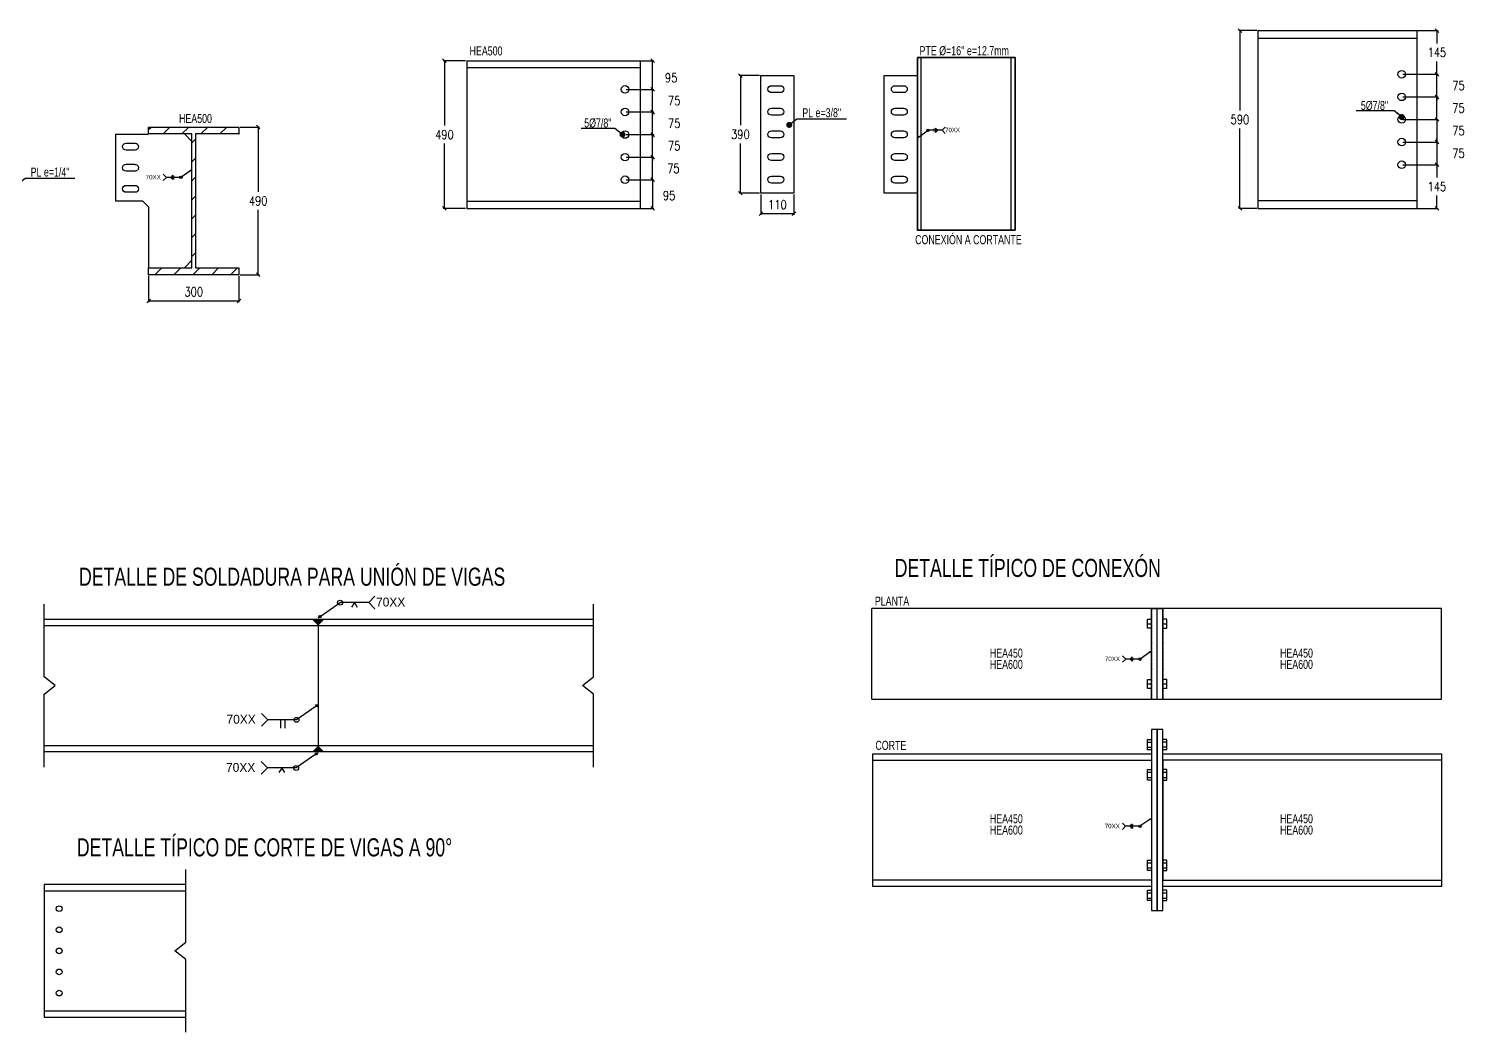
# Model space of a CAD drawing. Header units: millimetres. Extents: x -1715 to 93033, y -21962 to 25119.
# Drawn here: x 4237 to 9006, y -20554 to -17224 of the extents above; entities that cross this region are included whole.
import ezdxf
from ezdxf.enums import TextEntityAlignment as Align

# ---------------------------------------------------------------- set-up
doc = ezdxf.new("R2010")
doc.units = ezdxf.units.MM
doc.header["$LTSCALE"] = 0.4
doc.linetypes.add('DXK_LINE_DOT1', pattern=[1.8814, 0.9407, -0.9407])
doc.linetypes.add('DXK_LINE_DOT2', pattern=[3.9198, 1.9599, -1.9599])
for name, color, linetype in [('COTAS', 8, 'Continuous'), ('P-PLATINA', 6, 'Continuous'), ('PERFORACIONES', 1, 'Continuous'), ('TITULO', 3, 'Continuous')]:
    doc.layers.add(name, color=color, linetype=linetype)
doc.layers.add('E_COLUMNAS-3', color=1, linetype='Continuous', lineweight=35)
doc.styles.add('CNI_COTAS', font='romans.shx', dxfattribs={"width": 0.8})
doc.styles.add('ROMANS', font='DINGRAFO.SHX')
doc.styles.add('VERDANA', font='arial.ttf')
doc.dimstyles.new('1.1', dxfattribs={"dimscale": 0, "dimtxt": 15, "dimasz": 20, "dimexe": 2, "dimexo": 2, "dimgap": 7, "dimtad": 1, "dimdec": 0, "dimzin": 4, "dimdsep": 46, "dimtxsty": 'CNI_COTAS', "dimblk": 'DOTSMALL', "dimcen": 0, "dimclrd": 256, "dimclrt": 3, "dimadec": 0, "dimazin": 0, "dimtfac": 1, "dimtdec": 0, "dimtmove": 2, "dimatfit": 0, "dimldrblk": 'DOT', "dimfxl": 0.05, "dimtolj": 1, "dimtzin": 0, "dimarcsym": 1})
doc.dimstyles.new('1.4', dxfattribs={"dimscale": 0, "dimtxt": 30, "dimasz": 12, "dimexe": 4, "dimexo": 4, "dimgap": 15, "dimtad": 1, "dimdec": 0, "dimzin": 4, "dimdsep": 46, "dimtxsty": 'CNI_COTAS', "dimblk": 'OBLIQUE', "dimcen": -0.09, "dimclrd": 256, "dimclrt": 3, "dimadec": 0, "dimazin": 0, "dimtfac": 1, "dimtdec": 0, "dimtmove": 2, "dimatfit": 0, "dimldrblk": 'DOT', "dimfxl": 0.05, "dimtolj": 1, "dimtzin": 0, "dimarcsym": 0})

# ---------------------------------------------------------------- blocks, each defined once
blk = doc.blocks.new('_Oblique')
at = {"color": 0, "linetype": 'ByBlock', "lineweight": -2}
blk.add_line((-0.5, -0.5), (0.5, 0.5), dxfattribs=at)
blk = doc.blocks.new('*D114')
at = {"layer": 'COTAS', "color": 0, "lineweight": -2, "transparency": 16777216}
for p, q in [((4635, -18044.3), (4635, -18131.2)), ((4935, -18044.3), (4935, -18131.2))]:
    blk.add_line(p, q, dxfattribs=at)
at = {"layer": 'COTAS', "lineweight": -2, "transparency": 16777216}
blk.add_line((4635, -18127.2), (4935, -18127.2), dxfattribs=at)
at = {"layer": 'Defpoints', "color": 0, "transparency": 16777216}
for p in [(4635, -18040.3), (4935, -18040.3), (4935, -18127.2)]:
    blk.add_point(p, dxfattribs=at)
at = {"layer": 'COTAS', "lineweight": -2, "transparency": 16777216, "xscale": 12, "yscale": 12, "zscale": 12, "rotation": 180}
blk.add_blockref('_Oblique', (4635, -18127.2), dxfattribs=at)
at = {"layer": 'COTAS', "lineweight": -2, "transparency": 16777216, "xscale": 12, "yscale": 12, "zscale": 12}
blk.add_blockref('_Oblique', (4935, -18127.2), dxfattribs=at)
at = {"layer": 'COTAS', "color": 3, "transparency": 16777216, "insert": (4785, -18097.2), "char_height": 30, "attachment_point": 5, "style": 'CNI_COTAS'}
blk.add_mtext('\\A1;300', dxfattribs=at)
blk = doc.blocks.new('_Dot')
at = {"color": 0, "linetype": 'ByBlock', "lineweight": -2}
blk.add_line((-0.5, 0), (-1, 0), dxfattribs=at)
at = {"color": 0, "linetype": 'ByBlock', "const_width": 0.5}
blk.add_lwpolyline([(-0.25, 0, 1), (0.25, 0, 1)], format="xyb", close=True, dxfattribs=at)
blk = doc.blocks.new('_DotSmall')
at = {"color": 0, "linetype": 'ByBlock', "const_width": 0.5}
blk.add_lwpolyline([(-0.0625, 0, 1), (0.0625, 0, 1)], format="xyb", close=True, dxfattribs=at)
blk = doc.blocks.new('*D136')
at = {"layer": 'COTAS', "color": 0, "lineweight": -2, "transparency": 16777216}
for p, q in [((5687.1, -17330.3), (5613, -17330.3)), ((5687.1, -17820.3), (5613, -17820.3))]:
    blk.add_line(p, q, dxfattribs=at)
at = {"layer": 'COTAS', "lineweight": -2, "transparency": 16777216}
for p, q in [((5617, -17330.3), (5617, -17545.3)), ((5617, -17820.3), (5617, -17605.3))]:
    blk.add_line(p, q, dxfattribs=at)
at = {"layer": 'Defpoints', "color": 0, "transparency": 16777216}
for p in [(5617, -17330.3), (5691.1, -17330.3), (5691.1, -17820.3)]:
    blk.add_point(p, dxfattribs=at)
at = {"layer": 'COTAS', "lineweight": -2, "transparency": 16777216, "xscale": 12, "yscale": 12, "zscale": 12}
for p, rotation in [((5617, -17330.3), 90), ((5617, -17820.3), 270)]:
    blk.add_blockref('_Oblique', p, dxfattribs=dict(at, rotation=rotation))
at = {"layer": 'COTAS', "color": 3, "transparency": 16777216, "insert": (5617, -17575.3), "char_height": 30, "attachment_point": 5, "rotation": 0.01, "style": 'CNI_COTAS'}
blk.add_mtext('\\A1;490', dxfattribs=at)
blk = doc.blocks.new('*D137')
at = {"layer": 'COTAS', "color": 0, "lineweight": -2, "transparency": 16777216}
for p, q in [((8313.3, -17230.3), (8253.7, -17230.3)), ((8313.3, -17820.3), (8253.7, -17820.3))]:
    blk.add_line(p, q, dxfattribs=at)
at = {"layer": 'COTAS', "lineweight": -2, "transparency": 16777216}
for p, q in [((8257.7, -17230.3), (8257.7, -17495.3)), ((8257.7, -17820.3), (8257.7, -17555.3))]:
    blk.add_line(p, q, dxfattribs=at)
at = {"layer": 'Defpoints', "color": 0, "transparency": 16777216}
for p in [(8257.7, -17230.3), (8317.3, -17230.3), (8317.3, -17820.3)]:
    blk.add_point(p, dxfattribs=at)
at = {"layer": 'COTAS', "lineweight": -2, "transparency": 16777216, "xscale": 12, "yscale": 12, "zscale": 12}
for p, rotation in [((8257.7, -17230.3), 90), ((8257.7, -17820.3), 270)]:
    blk.add_blockref('_Oblique', p, dxfattribs=dict(at, rotation=rotation))
at = {"layer": 'COTAS', "color": 3, "transparency": 16777216, "insert": (8257.7, -17525.3), "char_height": 30, "attachment_point": 5, "rotation": 0.01, "style": 'CNI_COTAS'}
blk.add_mtext('\\A1;590', dxfattribs=at)
blk = doc.blocks.new('SOLDADURA A TOPE EN V Y ALREDEDOR 1')
h = blk.add_hatch(color=256)
h.dxf.hatch_style = 1
h.paths.add_polyline_path([(4109.4, 3619.4), (4113.1, 3614.2), (4106.7, 3613.6)])
for p, q in [((4111.2, 3616.8), (4157.6, 3649.2)), ((4224.9, 3649.2), (4157.6, 3649.2)), ((4191.2, 3649.1), (4184.7, 3638.7)), ((4191.2, 3649.1), (4197.6, 3638.7))]:
    blk.add_line(p, q)
blk.add_lwpolyline([(4239.6, 3634.4), (4224.9, 3649.2), (4239.6, 3664)])
blk.add_lwpolyline([(4106.7, 3613.6), (4109.4, 3619.4), (4113.1, 3614.2)], close=True)
blk.add_circle((4157.6, 3649.2), 5.81)
at = {"layer": 'TITULO', "style": 'ROMANS'}
blk.add_text('70XX', height=21, dxfattribs=at).set_placement((4242.2, 3640))
blk = doc.blocks.new('SOLDADURA A TOPE EN V Y ALREDEDOR')
h = blk.add_hatch(color=256)
h.dxf.hatch_style = 1
h.paths.add_polyline_path([(4477.4, 3679), (4473.7, 3684.2), (4480.1, 3684.8)])
for p, q in [((4475.5, 3681.6), (4429.2, 3649.2)), ((4429.2, 3649.2), (4361.9, 3649.2)), ((4395.5, 3649.1), (4389, 3638.7)), ((4395.5, 3649.1), (4401.9, 3638.7))]:
    blk.add_line(p, q)
blk.add_lwpolyline([(4480.1, 3684.8), (4477.4, 3679), (4473.7, 3684.2)], close=True)
blk.add_lwpolyline([(4347.1, 3634.4), (4361.9, 3649.2), (4347.1, 3664)])
blk.add_circle((4429.2, 3649.2), 5.81)
at = {"layer": 'TITULO', "style": 'ROMANS'}
blk.add_text('70XX', height=21, dxfattribs=at).set_placement((4264.7, 3640))
blk = doc.blocks.new('SOLDADURA A TOPE CON BORDES RECTOS')
h = blk.add_hatch(color=256)
h.dxf.hatch_style = 1
h.paths.add_polyline_path([(5573.3, 3679), (5569.6, 3684.2), (5576, 3684.8)])
for p, q in [((5571.4, 3681.6), (5525.1, 3649.2)), ((5525.1, 3649.2), (5457.8, 3649.2)), ((5488.2, 3629.2), (5488.2, 3649.2)), ((5498.2, 3629.2), (5498.2, 3649.2))]:
    blk.add_line(p, q)
blk.add_lwpolyline([(5576, 3684.8), (5573.3, 3679), (5569.6, 3684.2)], close=True)
blk.add_lwpolyline([(5443, 3634.4), (5457.8, 3649.2), (5443, 3664)])
blk.add_circle((5525.1, 3649.2), 5.81)
at = {"layer": 'TITULO', "style": 'ROMANS'}
blk.add_text('70XX', height=21, dxfattribs=at).set_placement((5360.6, 3640))
blk = doc.blocks.new('*D170')
at = {"layer": 'COTAS', "color": 0, "lineweight": -2, "transparency": 16777216}
for p, q in [((4939, -17550.3), (5002.7, -17550.3)), ((4939, -18040.3), (5002.7, -18040.3))]:
    blk.add_line(p, q, dxfattribs=at)
at = {"layer": 'COTAS', "lineweight": -2, "transparency": 16777216}
for p, q in [((4998.7, -17550.3), (4998.7, -17765.3)), ((4998.7, -18040.3), (4998.7, -17825.3))]:
    blk.add_line(p, q, dxfattribs=at)
at = {"layer": 'Defpoints', "color": 0, "transparency": 16777216}
for p in [(4935, -17550.3), (4998.7, -17550.3), (4935, -18040.3)]:
    blk.add_point(p, dxfattribs=at)
at = {"layer": 'COTAS', "lineweight": -2, "transparency": 16777216, "xscale": 12, "yscale": 12, "zscale": 12}
for p, rotation in [((4998.7, -17550.3), 90), ((4998.7, -18040.3), 270)]:
    blk.add_blockref('_Oblique', p, dxfattribs=dict(at, rotation=rotation))
at = {"layer": 'COTAS', "color": 3, "transparency": 16777216, "insert": (4998.7, -17795.3), "char_height": 30, "attachment_point": 5, "rotation": 0.01, "style": 'CNI_COTAS'}
blk.add_mtext('\\A1;490', dxfattribs=at)
blk = doc.blocks.new('SOLDADURA FILETE ALREDEDOR')
h = blk.add_hatch(color=256)
h.dxf.hatch_style = 1
h.paths.add_polyline_path([(5063.7, 3679), (5060.1, 3684.2), (5066.4, 3684.8)])
for p, q in [((5015.5, 3649.2), (4948.3, 3649.2)), ((4978.7, 3659.2), (4968.7, 3649.2)), ((4978.7, 3639.2), (4968.7, 3649.2)), ((4978.7, 3649.2), (4978.7, 3659.2)), ((4978.7, 3649.2), (4978.7, 3639.2)), ((5061.9, 3681.6), (5015.5, 3649.2))]:
    blk.add_line(p, q)
blk.add_lwpolyline([(4933.5, 3634.4), (4948.3, 3649.2), (4933.5, 3664)])
blk.add_lwpolyline([(5066.4, 3684.8), (5063.7, 3679), (5060.1, 3684.2)], close=True)
blk.add_circle((5015.5, 3649.2), 5.81)
at = {"layer": 'TITULO', "style": 'ROMANS'}
for s, height, p in [('70XX', 21, (4851, 3640)), ('6', 7.5, (4981.3, 3650.6)), ('6', 7.5, (4981.3, 3639))]:
    blk.add_text(s, height=height, dxfattribs=at).set_placement(p)
blk = doc.blocks.new('TUBO OP2')
at = {"layer": 'COTAS', "ltscale": 0.0004}
for p, q in [((11933.5, -5821.9), (11933.5, -5249.1)), ((12231.5, -5821.9), (12231.5, -5249.1))]:
    blk.add_line(p, q, dxfattribs=at)
at = {"layer": 'E_COLUMNAS-3'}
blk.add_polyline3d([(11920.5, -5249.1, 0), (12244.5, -5249.1, 0), (12244.5, -5821.9, 0), (11920.5, -5821.9, 0)], close=True, dxfattribs=at)
blk = doc.blocks.new('*D237')
at = {"layer": 'COTAS', "color": 0, "lineweight": -2, "transparency": 16777216}
for p, q in [((6663.3, -17379.7), (6595.4, -17379.7)), ((6663.3, -17769.7), (6595.4, -17769.7))]:
    blk.add_line(p, q, dxfattribs=at)
at = {"layer": 'COTAS', "lineweight": -2, "transparency": 16777216}
for p, q in [((6599.4, -17379.7), (6599.4, -17544.7)), ((6599.4, -17769.7), (6599.4, -17604.7))]:
    blk.add_line(p, q, dxfattribs=at)
at = {"layer": 'Defpoints', "color": 0, "transparency": 16777216}
for p in [(6599.4, -17379.7), (6667.3, -17379.7), (6667.3, -17769.7)]:
    blk.add_point(p, dxfattribs=at)
at = {"layer": 'COTAS', "lineweight": -2, "transparency": 16777216, "xscale": 12, "yscale": 12, "zscale": 12}
for p, rotation in [((6599.4, -17379.7), 90), ((6599.4, -17769.7), 270)]:
    blk.add_blockref('_Oblique', p, dxfattribs=dict(at, rotation=rotation))
at = {"layer": 'COTAS', "color": 3, "transparency": 16777216, "insert": (6599.4, -17574.7), "char_height": 30, "attachment_point": 5, "rotation": 0.01, "style": 'CNI_COTAS'}
blk.add_mtext('\\A1;390', dxfattribs=at)
blk = doc.blocks.new('*D238')
at = {"layer": 'COTAS', "color": 0, "lineweight": -2, "transparency": 16777216}
for p, q in [((6667.3, -17773.7), (6667.3, -17841.6)), ((6777.3, -17773.7), (6777.3, -17841.6))]:
    blk.add_line(p, q, dxfattribs=at)
at = {"layer": 'COTAS', "lineweight": -2, "transparency": 16777216}
blk.add_line((6667.3, -17837.6), (6777.3, -17837.6), dxfattribs=at)
at = {"layer": 'Defpoints', "color": 0, "transparency": 16777216}
for p in [(6667.3, -17769.7), (6777.3, -17769.7), (6777.3, -17837.6)]:
    blk.add_point(p, dxfattribs=at)
at = {"layer": 'COTAS', "lineweight": -2, "transparency": 16777216, "xscale": 12, "yscale": 12, "zscale": 12, "rotation": 180}
blk.add_blockref('_Oblique', (6667.3, -17837.6), dxfattribs=at)
at = {"layer": 'COTAS', "lineweight": -2, "transparency": 16777216, "xscale": 12, "yscale": 12, "zscale": 12}
blk.add_blockref('_Oblique', (6777.3, -17837.6), dxfattribs=at)
at = {"layer": 'COTAS', "color": 3, "transparency": 16777216, "insert": (6722.3, -17807.6), "char_height": 30, "attachment_point": 5, "style": 'CNI_COTAS'}
blk.add_mtext('\\A1;110', dxfattribs=at)
blk = doc.blocks.new('SOLDADURA FILETE ALREDEDOR 1')
h = blk.add_hatch(color=256)
h.dxf.hatch_style = 1
h.paths.add_polyline_path([(4945.5, 3619.4), (4949.1, 3614.2), (4942.8, 3613.6)])
for p in [(4947.3, 3616.8), (5060.9, 3649.2)]:
    blk.add_line(p, (4993.7, 3649.2))
blk.add_lwpolyline([(5075.7, 3634.4), (5060.9, 3649.2), (5075.7, 3664)])
for points in [[(4942.8, 3613.6), (4945.5, 3619.4), (4949.1, 3614.2)], [(5029.9, 3649.2), (5029.9, 3659.2), (5039.9, 3649.2), (5029.9, 3639.2)]]:
    blk.add_lwpolyline(points, close=True)
blk.add_circle((4993.7, 3649.2), 5.81)
at = {"layer": 'TITULO', "style": 'ROMANS'}
for s, height, p in [('10', 7.5, (5018.3, 3650.9)), ('10', 7.5, (5018.3, 3640.2)), ('70XX', 21, (5076, 3640))]:
    blk.add_text(s, height=height, dxfattribs=at).set_placement(p)
blk = doc.blocks.new('*D240')
at = {"layer": 'COTAS', "color": 0, "lineweight": -2, "transparency": 16777216}
for p, q in [((6220.7, -17500.3), (6312.2, -17500.3)), ((6220.7, -17575.3), (6312.2, -17575.3))]:
    blk.add_line(p, q, dxfattribs=at)
at = {"layer": 'COTAS', "lineweight": -2, "transparency": 16777216}
for p, q in [((6308.2, -17500.3), (6308.2, -17488.3)), ((6308.2, -17575.3), (6308.2, -17500.3)), ((6308.2, -17575.3), (6308.2, -17587.3))]:
    blk.add_line(p, q, dxfattribs=at)
at = {"layer": 'Defpoints', "color": 0, "transparency": 16777216}
for p in [(6216.7, -17500.3), (6308.2, -17500.3), (6216.7, -17575.3)]:
    blk.add_point(p, dxfattribs=at)
at = {"layer": 'COTAS', "lineweight": -2, "transparency": 16777216, "xscale": 12, "yscale": 12, "zscale": 12}
for p, rotation in [((6308.2, -17500.3), 270), ((6308.2, -17575.3), 90)]:
    blk.add_blockref('_Oblique', p, dxfattribs=dict(at, rotation=rotation))
at = {"layer": 'COTAS', "color": 3, "transparency": 16777216, "insert": (6379.7, -17537.8), "char_height": 30, "attachment_point": 5, "rotation": 0.01, "style": 'CNI_COTAS'}
blk.add_mtext('\\A1;75', dxfattribs=at)
blk = doc.blocks.new('*D241')
at = {"layer": 'COTAS', "color": 0, "lineweight": -2, "transparency": 16777216}
for p, q in [((6220.7, -17575.3), (6312.2, -17575.3)), ((6220.7, -17650.3), (6312.2, -17650.3))]:
    blk.add_line(p, q, dxfattribs=at)
at = {"layer": 'COTAS', "lineweight": -2, "transparency": 16777216}
for p, q in [((6308.2, -17575.3), (6308.2, -17563.3)), ((6308.2, -17650.3), (6308.2, -17575.3)), ((6308.2, -17650.3), (6308.2, -17662.3))]:
    blk.add_line(p, q, dxfattribs=at)
at = {"layer": 'Defpoints', "color": 0, "transparency": 16777216}
for p in [(6216.7, -17575.3), (6308.2, -17575.3), (6216.7, -17650.3)]:
    blk.add_point(p, dxfattribs=at)
at = {"layer": 'COTAS', "lineweight": -2, "transparency": 16777216, "xscale": 12, "yscale": 12, "zscale": 12}
for p, rotation in [((6308.2, -17575.3), 270), ((6308.2, -17650.3), 90)]:
    blk.add_blockref('_Oblique', p, dxfattribs=dict(at, rotation=rotation))
at = {"layer": 'COTAS', "color": 3, "transparency": 16777216, "insert": (6379.7, -17612.8), "char_height": 30, "attachment_point": 5, "rotation": 0.01, "style": 'CNI_COTAS'}
blk.add_mtext('\\A1;75', dxfattribs=at)
blk = doc.blocks.new('*D242')
at = {"layer": 'COTAS', "color": 0, "lineweight": -2, "transparency": 16777216}
for p, q in [((6220.7, -17650.3), (6312.2, -17650.3)), ((6220.7, -17725.3), (6312.2, -17725.3))]:
    blk.add_line(p, q, dxfattribs=at)
at = {"layer": 'COTAS', "lineweight": -2, "transparency": 16777216}
blk.add_line((6308.2, -17725.3), (6308.2, -17650.3), dxfattribs=at)
at = {"layer": 'Defpoints', "color": 0, "transparency": 16777216}
for p in [(6216.7, -17650.3), (6308.2, -17650.3), (6216.7, -17725.3)]:
    blk.add_point(p, dxfattribs=at)
at = {"layer": 'COTAS', "lineweight": -2, "transparency": 16777216, "xscale": 12, "yscale": 12, "zscale": 12}
for p, rotation in [((6308.2, -17650.3), 90), ((6308.2, -17725.3), 270)]:
    blk.add_blockref('_Oblique', p, dxfattribs=dict(at, rotation=rotation))
at = {"layer": 'COTAS', "color": 3, "transparency": 16777216, "insert": (6377, -17687.9), "char_height": 30, "attachment_point": 5, "rotation": 0.01, "style": 'CNI_COTAS'}
blk.add_mtext('\\A1;75', dxfattribs=at)
blk = doc.blocks.new('*D239')
at = {"layer": 'COTAS', "color": 0, "lineweight": -2, "transparency": 16777216}
for p, q in [((6220.7, -17725.3), (6312.2, -17725.3)), ((6221.2, -17820.3), (6312.2, -17820.3))]:
    blk.add_line(p, q, dxfattribs=at)
at = {"layer": 'COTAS', "lineweight": -2, "transparency": 16777216}
blk.add_line((6308.2, -17725.3), (6308.2, -17820.3), dxfattribs=at)
at = {"layer": 'Defpoints', "color": 0, "transparency": 16777216}
for p in [(6216.7, -17725.3), (6217.2, -17820.3), (6308.2, -17820.3)]:
    blk.add_point(p, dxfattribs=at)
at = {"layer": 'COTAS', "lineweight": -2, "transparency": 16777216, "xscale": 12, "yscale": 12, "zscale": 12}
for p, rotation in [((6308.2, -17725.3), 90), ((6308.2, -17820.3), 270)]:
    blk.add_blockref('_Oblique', p, dxfattribs=dict(at, rotation=rotation))
at = {"layer": 'COTAS', "color": 3, "transparency": 16777216, "insert": (6362.7, -17777.7), "char_height": 30, "attachment_point": 5, "rotation": 0.01, "style": 'CNI_COTAS'}
blk.add_mtext('\\A1;95', dxfattribs=at)
blk = doc.blocks.new('*D243')
at = {"layer": 'COTAS', "color": 0, "lineweight": -2, "transparency": 16777216}
for p, q in [((6220.7, -17425.3), (6312.2, -17425.3)), ((6220.7, -17500.3), (6312.2, -17500.3))]:
    blk.add_line(p, q, dxfattribs=at)
at = {"layer": 'COTAS', "lineweight": -2, "transparency": 16777216}
for p, q in [((6308.2, -17425.3), (6308.2, -17413.3)), ((6308.2, -17500.3), (6308.2, -17425.3)), ((6308.2, -17500.3), (6308.2, -17512.3))]:
    blk.add_line(p, q, dxfattribs=at)
at = {"layer": 'Defpoints', "color": 0, "transparency": 16777216}
for p in [(6216.7, -17425.3), (6308.2, -17425.3), (6216.7, -17500.3)]:
    blk.add_point(p, dxfattribs=at)
at = {"layer": 'COTAS', "lineweight": -2, "transparency": 16777216, "xscale": 12, "yscale": 12, "zscale": 12}
for p, rotation in [((6308.2, -17425.3), 270), ((6308.2, -17500.3), 90)]:
    blk.add_blockref('_Oblique', p, dxfattribs=dict(at, rotation=rotation))
at = {"layer": 'COTAS', "color": 3, "transparency": 16777216, "insert": (6379.7, -17462.8), "char_height": 30, "attachment_point": 5, "rotation": 0.01, "style": 'CNI_COTAS'}
blk.add_mtext('\\A1;75', dxfattribs=at)
blk = doc.blocks.new('*D244')
at = {"layer": 'COTAS', "color": 0, "lineweight": -2, "transparency": 16777216}
for p, q in [((6221.2, -17330.3), (6312.2, -17330.3)), ((6220.7, -17425.3), (6312.2, -17425.3))]:
    blk.add_line(p, q, dxfattribs=at)
at = {"layer": 'COTAS', "lineweight": -2, "transparency": 16777216}
blk.add_line((6308.2, -17425.3), (6308.2, -17330.3), dxfattribs=at)
at = {"layer": 'Defpoints', "color": 0, "transparency": 16777216}
for p in [(6217.2, -17330.3), (6308.2, -17330.3), (6216.7, -17425.3)]:
    blk.add_point(p, dxfattribs=at)
at = {"layer": 'COTAS', "lineweight": -2, "transparency": 16777216, "xscale": 12, "yscale": 12, "zscale": 12}
for p, rotation in [((6308.2, -17330.3), 90), ((6308.2, -17425.3), 270)]:
    blk.add_blockref('_Oblique', p, dxfattribs=dict(at, rotation=rotation))
at = {"layer": 'COTAS', "color": 3, "transparency": 16777216, "insert": (6369.6, -17387), "char_height": 30, "attachment_point": 5, "rotation": 0.01, "style": 'CNI_COTAS'}
blk.add_mtext('\\A1;95', dxfattribs=at)
blk = doc.blocks.new('*D343')
at = {"layer": 'COTAS', "color": 0, "lineweight": -2, "transparency": 16777216}
for p, q in [((8798.7, -17450.3), (8915.4, -17450.3)), ((8798.7, -17525.3), (8915.4, -17525.3))]:
    blk.add_line(p, q, dxfattribs=at)
at = {"layer": 'COTAS', "lineweight": -2, "transparency": 16777216}
for p, q in [((8911.4, -17450.3), (8911.4, -17438.3)), ((8911.4, -17525.3), (8911.4, -17450.3)), ((8911.4, -17525.3), (8911.4, -17537.3))]:
    blk.add_line(p, q, dxfattribs=at)
at = {"layer": 'Defpoints', "color": 0, "transparency": 16777216}
for p in [(8794.7, -17450.3), (8911.4, -17450.3), (8794.7, -17525.3)]:
    blk.add_point(p, dxfattribs=at)
at = {"layer": 'COTAS', "lineweight": -2, "transparency": 16777216, "xscale": 12, "yscale": 12, "zscale": 12}
for p, rotation in [((8911.4, -17450.3), 270), ((8911.4, -17525.3), 90)]:
    blk.add_blockref('_Oblique', p, dxfattribs=dict(at, rotation=rotation))
at = {"layer": 'COTAS', "color": 3, "transparency": 16777216, "insert": (8982.9, -17487.8), "char_height": 30, "attachment_point": 5, "rotation": 0.01, "style": 'CNI_COTAS'}
blk.add_mtext('\\A1;75', dxfattribs=at)
blk = doc.blocks.new('*D344')
at = {"layer": 'COTAS', "color": 0, "lineweight": -2, "transparency": 16777216}
for p, q in [((8798.7, -17375.3), (8915.4, -17375.3)), ((8798.7, -17450.3), (8915.4, -17450.3))]:
    blk.add_line(p, q, dxfattribs=at)
at = {"layer": 'COTAS', "lineweight": -2, "transparency": 16777216}
for p, q in [((8911.4, -17375.3), (8911.4, -17363.3)), ((8911.4, -17450.3), (8911.4, -17375.3)), ((8911.4, -17450.3), (8911.4, -17462.3))]:
    blk.add_line(p, q, dxfattribs=at)
at = {"layer": 'Defpoints', "color": 0, "transparency": 16777216}
for p in [(8794.7, -17375.3), (8911.4, -17375.3), (8794.7, -17450.3)]:
    blk.add_point(p, dxfattribs=at)
at = {"layer": 'COTAS', "lineweight": -2, "transparency": 16777216, "xscale": 12, "yscale": 12, "zscale": 12}
for p, rotation in [((8911.4, -17375.3), 270), ((8911.4, -17450.3), 90)]:
    blk.add_blockref('_Oblique', p, dxfattribs=dict(at, rotation=rotation))
at = {"layer": 'COTAS', "color": 3, "transparency": 16777216, "insert": (8982.9, -17412.8), "char_height": 30, "attachment_point": 5, "rotation": 0.01, "style": 'CNI_COTAS'}
blk.add_mtext('\\A1;75', dxfattribs=at)
blk = doc.blocks.new('*D345')
at = {"layer": 'COTAS', "color": 0, "lineweight": -2, "transparency": 16777216}
for p, q in [((8798.7, -17230.3), (8915.4, -17230.3)), ((8798.7, -17375.3), (8915.4, -17375.3))]:
    blk.add_line(p, q, dxfattribs=at)
at = {"layer": 'COTAS', "lineweight": -2, "transparency": 16777216}
for p, q in [((8911.4, -17230.3), (8911.4, -17272.8)), ((8911.4, -17375.3), (8911.4, -17332.8))]:
    blk.add_line(p, q, dxfattribs=at)
at = {"layer": 'Defpoints', "color": 0, "transparency": 16777216}
for p in [(8794.7, -17230.3), (8911.4, -17230.3), (8794.7, -17375.3)]:
    blk.add_point(p, dxfattribs=at)
at = {"layer": 'COTAS', "lineweight": -2, "transparency": 16777216, "xscale": 12, "yscale": 12, "zscale": 12}
for p, rotation in [((8911.4, -17230.3), 90), ((8911.4, -17375.3), 270)]:
    blk.add_blockref('_Oblique', p, dxfattribs=dict(at, rotation=rotation))
at = {"layer": 'COTAS', "color": 3, "transparency": 16777216, "insert": (8911.4, -17302.8), "char_height": 30, "attachment_point": 5, "rotation": 0.01, "style": 'CNI_COTAS'}
blk.add_mtext('\\A1;145', dxfattribs=at)
blk = doc.blocks.new('*D346')
at = {"layer": 'COTAS', "color": 0, "lineweight": -2, "transparency": 16777216}
for p, q in [((8798.7, -17525.3), (8915.4, -17525.3)), ((8798.7, -17600.3), (8915.4, -17600.3))]:
    blk.add_line(p, q, dxfattribs=at)
at = {"layer": 'COTAS', "lineweight": -2, "transparency": 16777216}
for p, q in [((8911.4, -17525.3), (8911.4, -17513.3)), ((8911.4, -17525.3), (8911.4, -17600.3)), ((8911.4, -17600.3), (8911.4, -17612.3))]:
    blk.add_line(p, q, dxfattribs=at)
at = {"layer": 'Defpoints', "color": 0, "transparency": 16777216}
for p in [(8794.7, -17525.3), (8794.7, -17600.3), (8911.4, -17600.3)]:
    blk.add_point(p, dxfattribs=at)
at = {"layer": 'COTAS', "lineweight": -2, "transparency": 16777216, "xscale": 12, "yscale": 12, "zscale": 12}
for p, rotation in [((8911.4, -17525.3), 270), ((8911.4, -17600.3), 90)]:
    blk.add_blockref('_Oblique', p, dxfattribs=dict(at, rotation=rotation))
at = {"layer": 'COTAS', "color": 3, "transparency": 16777216, "insert": (8982.9, -17562.8), "char_height": 30, "attachment_point": 5, "rotation": 0.01, "style": 'CNI_COTAS'}
blk.add_mtext('\\A1;75', dxfattribs=at)
blk = doc.blocks.new('*D347')
at = {"layer": 'COTAS', "lineweight": -2, "transparency": 16777216}
for p, q in [((8911.4, -17600.3), (8911.4, -17588.3)), ((8911.4, -17600.3), (8911.4, -17675.3)), ((8911.4, -17675.3), (8911.4, -17687.3))]:
    blk.add_line(p, q, dxfattribs=at)
at = {"layer": 'COTAS', "color": 0, "lineweight": -2, "transparency": 16777216}
for p, q in [((8798.7, -17600.3), (8915.4, -17600.3)), ((8798.7, -17675.3), (8915.4, -17675.3))]:
    blk.add_line(p, q, dxfattribs=at)
at = {"layer": 'Defpoints', "color": 0, "transparency": 16777216}
for p in [(8794.7, -17600.3), (8794.7, -17675.3), (8911.4, -17675.3)]:
    blk.add_point(p, dxfattribs=at)
at = {"layer": 'COTAS', "lineweight": -2, "transparency": 16777216, "xscale": 12, "yscale": 12, "zscale": 12}
for p, rotation in [((8911.4, -17600.3), 270), ((8911.4, -17675.3), 90)]:
    blk.add_blockref('_Oblique', p, dxfattribs=dict(at, rotation=rotation))
at = {"layer": 'COTAS', "color": 3, "transparency": 16777216, "insert": (8982.9, -17637.8), "char_height": 30, "attachment_point": 5, "rotation": 0.01, "style": 'CNI_COTAS'}
blk.add_mtext('\\A1;75', dxfattribs=at)
blk = doc.blocks.new('*D348')
at = {"layer": 'COTAS', "color": 0, "lineweight": -2, "transparency": 16777216}
for p, q in [((8798.7, -17675.3), (8915.4, -17675.3)), ((8798.7, -17820.3), (8915.4, -17820.3))]:
    blk.add_line(p, q, dxfattribs=at)
at = {"layer": 'COTAS', "lineweight": -2, "transparency": 16777216}
for p, q in [((8911.4, -17675.3), (8911.4, -17717.8)), ((8911.4, -17820.3), (8911.4, -17777.8))]:
    blk.add_line(p, q, dxfattribs=at)
at = {"layer": 'Defpoints', "color": 0, "transparency": 16777216}
for p in [(8794.7, -17675.3), (8794.7, -17820.3), (8911.4, -17820.3)]:
    blk.add_point(p, dxfattribs=at)
at = {"layer": 'COTAS', "lineweight": -2, "transparency": 16777216, "xscale": 12, "yscale": 12, "zscale": 12}
for p, rotation in [((8911.4, -17675.3), 90), ((8911.4, -17820.3), 270)]:
    blk.add_blockref('_Oblique', p, dxfattribs=dict(at, rotation=rotation))
at = {"layer": 'COTAS', "color": 3, "transparency": 16777216, "insert": (8911.4, -17747.8), "char_height": 30, "attachment_point": 5, "rotation": 0.01, "style": 'CNI_COTAS'}
blk.add_mtext('\\A1;145', dxfattribs=at)

msp = doc.modelspace()

# ---------------------------------------------------------------- hatches: boundary and pattern name
at = {"linetype": 'Continuous'}
h = msp.add_hatch(dxfattribs=at)
h.set_pattern_fill('', scale=14, style=0, pattern_type=0)
h.set_pattern_definition([(45, (4634.97, -17621.254), (-31.431, 31.431), [])])
h.paths.add_polyline_path([(4635, -17550.3), (4634.8, -17573.3), (4779, -17573.3), (4779, -18017.3), (4634.8, -18017.3), (4635, -18040.3), (4935, -18040.3), (4935.1, -18017.3), (4791, -18017.3), (4791, -17573.3), (4935.1, -17573.3), (4935, -17550.3)])

# ---------------------------------------------------------------- linework, layer by layer
at = {"color": 2, "linetype": 'Continuous'}
for p, q in [((8317.3, -17230.3), (8317.3, -17820.3)), ((8317.3, -17230.3), (8844.7, -17230.3)), ((8317.3, -17255.3), (8844.7, -17255.3)), ((8844.7, -17230.3), (8844.7, -17820.3)), ((5691.1, -17330.3), (5691.1, -17820.3)), ((5691.1, -17330.3), (6266.7, -17330.3)), ((5691.1, -17353.3), (6266.7, -17353.3)), ((6266.7, -17330.3), (6266.7, -17820.3)), ((4635, -17573.3), (4635, -17550.3)), ((4635, -17550.3), (4935, -17550.3)), ((4779, -17573.3), (4635, -17573.3)), ((4779, -18017.3), (4779, -17573.3)), ((4935, -17573.3), (4791, -17573.3)), ((4791, -17573.3), (4791, -18017.3)), ((4935, -17550.3), (4935, -17573.3)), ((6266.7, -17797.3), (5691.1, -17797.3)), ((5691.1, -17820.3), (6266.7, -17820.3)), ((8844.7, -17795.3), (8317.3, -17795.3)), ((8317.3, -17820.3), (8844.7, -17820.3)), ((4635, -18040.3), (4635, -18017.3)), ((4635, -18017.3), (4779, -18017.3)), ((4791, -18017.3), (4935, -18017.3)), ((4935, -18017.3), (4935, -18040.3)), ((4935, -18040.3), (4635, -18040.3)), ((8926.7, -19148.2), (7036, -19148.2)), ((7963.8, -19448.2), (7963.8, -19148.2)), ((7963.8, -19148.2), (7982.8, -19148.2)), ((7982.8, -19448.2), (7982.8, -19148.2)), ((7982.8, -19448.2), (7982.8, -19148.2)), ((7982.8, -19148.2), (8001.8, -19148.2)), ((8001.8, -19448.2), (8001.8, -19148.2)), ((8926.7, -19448.2), (8926.7, -19148.2)), ((7036, -19448.2), (8926.7, -19448.2)), ((7963.8, -19448.2), (7982.8, -19448.2)), ((7982.8, -19448.2), (8001.8, -19448.2)), ((7963.8, -19549.7), (7963.8, -20149.7)), ((7982.8, -19549.7), (7963.8, -19549.7)), ((7982.8, -20149.7), (7982.8, -19549.7)), ((7963.8, -20149.7), (7982.8, -20149.7))]:
    msp.add_line(p, q, dxfattribs=at)
at = {"color": 7, "linetype": 'DXK_LINE_DOT2'}
for p, q in [((7963.8, -19148.2), (7963.8, -19448.2)), ((8001.8, -19148.2), (8001.8, -19448.2))]:
    msp.add_line(p, q, dxfattribs=at)
at = {"color": 2}
for p, q in [((4288.1, -19204.7), (5159.8, -19204.7)), ((5159.8, -19204.7), (6111.6, -19204.7)), ((4288.1, -19602.7), (5159.8, -19602.7)), ((5159.8, -19602.7), (6111.6, -19602.7)), ((4288.1, -20084.7), (4759, -20084.7)), ((4288.1, -20482.7), (4759, -20482.7))]:
    msp.add_line(p, q, dxfattribs=at)
at = {"color": 7, "linetype": 'Continuous'}
for p, q in [((7950.6, -19183.2), (7963.8, -19183.2)), ((7950.6, -19213.2), (7950.6, -19183.2)), ((7950.6, -19198.2), (7963.8, -19198.2)), ((7963.8, -19213.2), (7950.6, -19213.2)), ((8015, -19183.2), (8001.8, -19183.2)), ((8001.8, -19198.2), (8015, -19198.2)), ((8001.8, -19213.2), (8015, -19213.2)), ((8015, -19213.2), (8015, -19183.2)), ((7950.6, -19383.2), (7963.8, -19383.2)), ((7950.6, -19413.2), (7950.6, -19383.2)), ((7950.6, -19398.2), (7963.8, -19398.2)), ((8015, -19383.2), (8001.8, -19383.2)), ((8001.8, -19398.2), (8015, -19398.2)), ((8015, -19413.2), (8015, -19383.2)), ((7963.8, -19413.2), (7950.6, -19413.2)), ((8015, -19413.2), (8001.8, -19413.2)), ((7950.6, -19591.1), (7963.8, -19591.1)), ((8015, -19591.1), (8001.8, -19591.1)), ((7950.6, -19608.4), (7963.8, -19608.4)), ((8015, -19608.4), (8001.8, -19608.4)), ((8015, -19617), (8001.8, -19617)), ((7950.6, -19691.1), (7963.8, -19691.1)), ((8001.8, -19691.1), (8015, -19691.1)), ((7950.6, -19708.4), (7963.8, -19708.4)), ((8001.8, -19708.4), (8015, -19708.4)), ((7950.6, -19991.1), (7963.8, -19991.1)), ((7950.6, -20008.4), (7963.8, -20008.4)), ((8015, -19982.4), (8001.8, -19982.4)), ((8001.8, -19991.1), (8015, -19991.1)), ((8001.8, -20008.4), (8015, -20008.4)), ((7950.6, -20091.1), (7963.8, -20091.1)), ((7950.6, -20108.4), (7963.8, -20108.4)), ((8015, -20082.4), (8001.8, -20082.4)), ((8001.8, -20091.1), (8015, -20091.1)), ((8001.8, -20108.4), (8015, -20108.4))]:
    msp.add_line(p, q, dxfattribs=at)
at = {"color": 2, "linetype": 'Continuous'}
for points in [[(7036, -19448.2), (7036, -19448.2), (7036, -19148.2)], [(7963.8, -20048.7), (7963.8, -20069.7), (7038.8, -20069.7), (7038.8, -19629.7), (7963.8, -19629.7), (7963.8, -19650.7)], [(8001.8, -19650.7), (8001.8, -19629.7), (8926.7, -19629.7), (8926.7, -20069.7), (8001.8, -20069.7), (8001.8, -20048.7)], [(7038.8, -19650.7), (7963.8, -19650.7), (7963.8, -20048.7), (7038.8, -20048.7)], [(8926.7, -19650.7), (8001.8, -19650.7), (8001.8, -20048.7), (8926.7, -20048.7)]]:
    msp.add_lwpolyline(points, dxfattribs=at)
at = {"color": 2}
for points in [[(4288.1, -19183.7), (4288.1, -19183.7), (5199.8, -19183.7)], [(5199.8, -19183.7), (6111.6, -19183.7), (6111.6, -19183.7)], [(5199.8, -19623.7), (4288.1, -19623.7), (4288.1, -19623.7)], [(6111.6, -19623.7), (6111.6, -19623.7), (5199.8, -19623.7)], [(4759, -20084.7), (4759, -20063.7), (4288.1, -20063.7), (4288.1, -20503.7), (4759, -20503.7), (4759, -20482.7)]]:
    msp.add_lwpolyline(points, dxfattribs=at)
at = {"color": 2, "linetype": 'Continuous'}
msp.add_lwpolyline([(7982.8, -20149.7), (8001.8, -20149.7), (8001.8, -19549.7), (7982.8, -19549.7)], close=True, dxfattribs=at)
at = {"color": 7, "linetype": 'Continuous'}
for points in [[(7963.8, -19617), (7950.6, -19617), (7950.6, -19582.4), (7963.8, -19582.4)], [(8015, -19617), (8015, -19582.4), (8001.8, -19582.4)], [(7963.8, -19717), (7950.6, -19717), (7950.6, -19682.4), (7963.8, -19682.4)], [(8001.8, -19717), (8015, -19717), (8015, -19682.4), (8001.8, -19682.4)], [(7963.8, -20017), (7950.6, -20017), (7950.6, -19982.4), (7963.8, -19982.4)], [(8001.8, -20017), (8015, -20017), (8015, -19982.4)], [(7963.8, -20117), (7950.6, -20117), (7950.6, -20082.4), (7963.8, -20082.4)], [(8001.8, -20117), (8015, -20117), (8015, -20082.4)]]:
    msp.add_lwpolyline(points, dxfattribs=at)
at = {"layer": 'COTAS', "color": 6}
msp.add_line((5198.1, -19204.7), (5198.1, -19602.7), dxfattribs=at)
at = {"layer": 'COTAS'}
for points in [[(4288.1, -19673.7), (4288.1, -19432.5), (4324.6, -19403.7), (4288.1, -19375), (4288.1, -19133.7)], [(6111.6, -19673.7), (6111.6, -19432.5), (6075.1, -19403.7), (6111.6, -19375), (6111.6, -19133.7)], [(4759, -20553.7), (4759, -20312.5), (4722.5, -20283.7), (4759, -20255), (4759, -20013.7)]]:
    msp.add_lwpolyline(points, dxfattribs=at)
for points in [[(5177.1, -19183.7), (5198.1, -19204.7), (5219.1, -19183.7)], [(5177.1, -19623.7), (5198.1, -19602.7), (5219.1, -19623.7)]]:
    msp.add_solid(points, dxfattribs=at)
at = {"layer": 'P-PLATINA', "color": 6, "linetype": 'Continuous'}
for points in [[(6777.3, -17769.7), (6767.3, -17769.7), (6667.3, -17769.7), (6667.3, -17379.7), (6767.3, -17379.7), (6777.3, -17379.7)], [(4632.8, -17575.5), (4625, -17575.5), (4525, -17575.5), (4525, -17795.5), (4615, -17795.5), (4625, -17805.5), (4635, -17815.5), (4635, -18017.3), (4754, -18017.3), (4779, -17992.3), (4779, -17598.3), (4754, -17573.3), (4635, -17573.3)]]:
    msp.add_lwpolyline(points, close=True, dxfattribs=at)
for points in [[(7187, -17769.7), (7177, -17769.7), (7077, -17769.7), (7077, -17379.7), (7177, -17379.7), (7187, -17379.7)], [(6706.6, -17436.2), (6702.3, -17436.2), (6697.9, -17435.3), (6694.1, -17432.8), (6691.6, -17429.1), (6690.8, -17424.7), (6691.6, -17420.3), (6694.1, -17416.5), (6697.9, -17414), (6702.3, -17413.2), (6706.6, -17413.2)], [(6702.3, -17413.2), (6732.3, -17413.2), (6736.7, -17414), (6740.4, -17416.5), (6742.9, -17420.3), (6743.8, -17424.7), (6742.9, -17429.1), (6740.4, -17432.8), (6736.7, -17435.3), (6732.3, -17436.2), (6702.3, -17436.2)], [(7116.3, -17436.2), (7112, -17436.2), (7107.6, -17435.3), (7103.9, -17432.8), (7101.4, -17429.1), (7100.5, -17424.7), (7101.4, -17420.3), (7103.9, -17416.5), (7107.6, -17414), (7112, -17413.2), (7116.3, -17413.2)], [(7112, -17413.2), (7142, -17413.2), (7146.4, -17414), (7150.1, -17416.5), (7152.6, -17420.3), (7153.5, -17424.7), (7152.6, -17429.1), (7150.1, -17432.8), (7146.4, -17435.3), (7142, -17436.2), (7112, -17436.2)], [(6706.6, -17511.2), (6702.3, -17511.2), (6697.9, -17510.3), (6694.1, -17507.8), (6691.6, -17504.1), (6690.8, -17499.7), (6691.6, -17495.3), (6694.1, -17491.5), (6697.9, -17489), (6702.3, -17488.2), (6706.6, -17488.2)], [(6702.3, -17488.2), (6732.3, -17488.2), (6736.7, -17489), (6740.4, -17491.5), (6742.9, -17495.3), (6743.8, -17499.7), (6742.9, -17504.1), (6740.4, -17507.8), (6736.7, -17510.3), (6732.3, -17511.2), (6702.3, -17511.2)], [(7116.3, -17511.2), (7112, -17511.2), (7107.6, -17510.3), (7103.9, -17507.8), (7101.4, -17504.1), (7100.5, -17499.7), (7101.4, -17495.3), (7103.9, -17491.5), (7107.6, -17489), (7112, -17488.2), (7116.3, -17488.2)], [(7112, -17488.2), (7142, -17488.2), (7146.4, -17489), (7150.1, -17491.5), (7152.6, -17495.3), (7153.5, -17499.7), (7152.6, -17504.1), (7150.1, -17507.8), (7146.4, -17510.3), (7142, -17511.2), (7112, -17511.2)], [(6706.6, -17586.2), (6702.3, -17586.2), (6697.9, -17585.3), (6694.1, -17582.8), (6691.6, -17579.1), (6690.8, -17574.7), (6691.6, -17570.3), (6694.1, -17566.5), (6697.9, -17564), (6702.3, -17563.2), (6706.6, -17563.2)], [(6702.3, -17563.2), (6732.3, -17563.2), (6736.7, -17564), (6740.4, -17566.5), (6742.9, -17570.3), (6743.8, -17574.7), (6742.9, -17579.1), (6740.4, -17582.8), (6736.7, -17585.3), (6732.3, -17586.2), (6702.3, -17586.2)], [(7116.3, -17586.2), (7112, -17586.2), (7107.6, -17585.3), (7103.9, -17582.8), (7101.4, -17579.1), (7100.5, -17574.7), (7101.4, -17570.3), (7103.9, -17566.5), (7107.6, -17564), (7112, -17563.2), (7116.3, -17563.2)], [(7112, -17563.2), (7142, -17563.2), (7146.4, -17564), (7150.1, -17566.5), (7152.6, -17570.3), (7153.5, -17574.7), (7152.6, -17579.1), (7150.1, -17582.8), (7146.4, -17585.3), (7142, -17586.2), (7112, -17586.2)], [(4564.3, -17627), (4560, -17627), (4555.6, -17626.1), (4551.8, -17623.6), (4549.3, -17619.9), (4548.5, -17615.5), (4549.3, -17611.1), (4551.8, -17607.3), (4555.6, -17604.8), (4560, -17604), (4564.3, -17604)], [(4560, -17604), (4590, -17604), (4594.4, -17604.8), (4598.1, -17607.3), (4600.6, -17611.1), (4601.5, -17615.5), (4600.6, -17619.9), (4598.1, -17623.6), (4594.4, -17626.1), (4590, -17627), (4560, -17627)], [(6706.6, -17661.2), (6702.3, -17661.2), (6697.9, -17660.3), (6694.1, -17657.8), (6691.6, -17654.1), (6690.8, -17649.7), (6691.6, -17645.3), (6694.1, -17641.5), (6697.9, -17639), (6702.3, -17638.2), (6706.6, -17638.2)], [(6702.3, -17638.2), (6732.3, -17638.2), (6736.7, -17639), (6740.4, -17641.5), (6742.9, -17645.3), (6743.8, -17649.7), (6742.9, -17654.1), (6740.4, -17657.8), (6736.7, -17660.3), (6732.3, -17661.2), (6702.3, -17661.2)], [(7116.3, -17661.2), (7112, -17661.2), (7107.6, -17660.3), (7103.9, -17657.8), (7101.4, -17654.1), (7100.5, -17649.7), (7101.4, -17645.3), (7103.9, -17641.5), (7107.6, -17639), (7112, -17638.2), (7116.3, -17638.2)], [(7112, -17638.2), (7142, -17638.2), (7146.4, -17639), (7150.1, -17641.5), (7152.6, -17645.3), (7153.5, -17649.7), (7152.6, -17654.1), (7150.1, -17657.8), (7146.4, -17660.3), (7142, -17661.2), (7112, -17661.2)], [(4564.3, -17697), (4560, -17697), (4555.6, -17696.1), (4551.8, -17693.6), (4549.3, -17689.9), (4548.5, -17685.5), (4549.3, -17681.1), (4551.8, -17677.3), (4555.6, -17674.8), (4560, -17674), (4564.3, -17674)], [(6706.6, -17736.2), (6702.3, -17736.2), (6697.9, -17735.3), (6694.1, -17732.8), (6691.6, -17729.1), (6690.8, -17724.7), (6691.6, -17720.3), (6694.1, -17716.5), (6697.9, -17714), (6702.3, -17713.2), (6706.6, -17713.2)], [(6702.3, -17713.2), (6732.3, -17713.2), (6736.7, -17714), (6740.4, -17716.5), (6742.9, -17720.3), (6743.8, -17724.7), (6742.9, -17729.1), (6740.4, -17732.8), (6736.7, -17735.3), (6732.3, -17736.2), (6702.3, -17736.2)], [(7116.3, -17736.2), (7112, -17736.2), (7107.6, -17735.3), (7103.9, -17732.8), (7101.4, -17729.1), (7100.5, -17724.7), (7101.4, -17720.3), (7103.9, -17716.5), (7107.6, -17714), (7112, -17713.2), (7116.3, -17713.2)], [(7112, -17713.2), (7142, -17713.2), (7146.4, -17714), (7150.1, -17716.5), (7152.6, -17720.3), (7153.5, -17724.7), (7152.6, -17729.1), (7150.1, -17732.8), (7146.4, -17735.3), (7142, -17736.2), (7112, -17736.2)], [(4564.3, -17767), (4560, -17767), (4555.6, -17766.1), (4551.8, -17763.6), (4549.3, -17759.9), (4548.5, -17755.5), (4549.3, -17751.1), (4551.8, -17747.3), (4555.6, -17744.8), (4560, -17744), (4564.3, -17744)], [(4560, -17744), (4590, -17744), (4594.4, -17744.8), (4598.1, -17747.3), (4600.6, -17751.1), (4601.5, -17755.5), (4600.6, -17759.9), (4598.1, -17763.6), (4594.4, -17766.1), (4590, -17767), (4560, -17767)]]:
    msp.add_lwpolyline(points, dxfattribs=at)
at = {"layer": 'P-PLATINA', "color": 6, "linetype": 'DXK_LINE_DOT1'}
msp.add_lwpolyline([(4560, -17674), (4590, -17674), (4594.4, -17674.8), (4598.1, -17677.3), (4600.6, -17681.1), (4601.5, -17685.5), (4600.6, -17689.9), (4598.1, -17693.6), (4594.4, -17696.1), (4590, -17697), (4560, -17697)], dxfattribs=at)
at = {"layer": 'PERFORACIONES'}
for centre in [(8794.7, -17375.3), (6216.7, -17425.3), (8794.7, -17450.3), (6216.7, -17500.3), (8794.7, -17525.3), (6216.7, -17575.3), (8794.7, -17600.3), (6216.7, -17650.3), (8794.7, -17675.3), (6216.7, -17725.3)]:
    msp.add_circle(centre, 12.5, dxfattribs=at)
at = {"layer": 'PERFORACIONES', "linetype": 'Continuous'}
for centre in [(4338.1, -20143.7), (4338.1, -20213.7), (4338.1, -20283.7), (4338.1, -20353.7), (4338.1, -20423.7)]:
    msp.add_circle(centre, 9.5, dxfattribs=at)

# ---------------------------------------------------------------- block references
for name, p, xscale, yscale, zscale in [('SOLDADURA FILETE ALREDEDOR 1', (3777.2, -20078.8), 0.6899231572736597, 0.6899231572736597, 0.6899231572736597), ('SOLDADURA FILETE ALREDEDOR', (1178.8, -20310), 0.7104614331683008, 0.7104614331683008, 0.7104614331683008), ('SOLDADURA A TOPE EN V Y ALREDEDOR 1', (-599.7, -24280.7), 1.411933702606618, 1.411933702606618, 1.411933702606618), ('SOLDADURA FILETE ALREDEDOR', (4362.8, -21908.3), 0.7104614331683008, 0.7104614331683008, 0.7104614331683008), ('SOLDADURA A TOPE CON BORDES RECTOS', (-2669.4, -24665.6), 1.410856086152307, 1.410856086152307, 1.410856086152307), ('SOLDADURA A TOPE EN V Y ALREDEDOR', (-1138.1, -24836.7), 1.413955741351863, 1.413955741351863, 1.413955741351863), ('SOLDADURA FILETE ALREDEDOR', (4362.3, -22463.1), 0.7104614331683008, 0.7104614331683008, 0.7104614331683008)]:
    msp.add_blockref(name, p, dxfattribs=dict(xscale=xscale, yscale=yscale, zscale=zscale))
at = {"layer": 'COTAS'}
msp.add_blockref('TUBO OP2', (-4733.5, -12070.2), dxfattribs=at)

# ---------------------------------------------------------------- texts
at = {"color": 96, "style": 'VERDANA', "width": 0.7}
for s, height, p in [('HEA500', 30, (5755.1, -17297.8)), ("PTE Ø=16'' e=12.7mm", 30, (7342.5, -17297)), ('PL e=3/8"', 30, (6869.3, -17503)), ('5%%C7/8"', 30, (8704.1, -17478.7)), ('HEA500', 30, (4790.6, -17522.1)), ('5%%C7/8"', 30, (6126.1, -17536.9)), ('PL e=1/4"', 30, (4307.8, -17699.7)), ('CONEXIÓN A CORTANTE', 30, (7356.3, -17924)), ('DETALLE TÍPICO DE CONEXÓN ', 60, (7561.5, -19013.1)), ('DETALLE DE SOLDADURA PARA UNIÓN DE VIGAS', 60, (5111.4, -19042.3)), ('PLANTA', 30, (7102.8, -19123.1)), ('HEA450', 30, (7482.1, -19295.7)), ('HEA450', 30, (8445.3, -19295.7)), ('HEA600', 30, (7482.1, -19333.2)), ('HEA600', 30, (8445.3, -19333.2)), ('CORTE', 30, (7098.9, -19601.9)), ('HEA450', 30, (7482.1, -19845.5)), ('HEA450', 30, (8445.3, -19845.5)), ('HEA600', 30, (7482.1, -19882.9)), ('HEA600', 30, (8445.3, -19882.9)), ('DETALLE TÍPICO DE CORTE DE VIGAS A 90° ', 60, (5028.1, -19940.3))]:
    msp.add_text(s, height=height, dxfattribs=at).set_placement(p, align=Align.MIDDLE_CENTER)

# ---------------------------------------------------------------- dimensions: what is measured, and where the dimension line sits
at = {"layer": 'COTAS'}
for base, p1, p2, picture, middle in [((8257.7, -17230.3), (8317.3, -17820.3), (8317.3, -17230.3), '*D137', (8257.7, -17525.3)), ((8911.4, -17230.3), (8794.7, -17375.3), (8794.7, -17230.3), '*D345', (8911.4, -17302.8)), ((5617, -17330.3), (5691.1, -17820.3), (5691.1, -17330.3), '*D136', (5617, -17575.3)), ((6599.4, -17379.7), (6667.3, -17769.7), (6667.3, -17379.7), '*D237', (6599.4, -17574.7)), ((8911.4, -17375.3), (8794.7, -17450.3), (8794.7, -17375.3), '*D344', (8982.9, -17412.8)), ((6308.2, -17425.3), (6216.7, -17500.3), (6216.7, -17425.3), '*D243', (6379.7, -17462.8)), ((6308.2, -17500.3), (6216.7, -17575.3), (6216.7, -17500.3), '*D240', (6379.7, -17537.8)), ((4998.7, -17550.3), (4935, -18040.3), (4935, -17550.3), '*D170', (4998.7, -17795.3)), ((8911.4, -17600.3), (8794.7, -17525.3), (8794.7, -17600.3), '*D346', (8982.9, -17562.8)), ((6308.2, -17575.3), (6216.7, -17650.3), (6216.7, -17575.3), '*D241', (6379.7, -17612.8)), ((8911.4, -17675.3), (8794.7, -17600.3), (8794.7, -17675.3), '*D347', (8982.9, -17637.8)), ((8911.4, -17820.3), (8794.7, -17675.3), (8794.7, -17820.3), '*D348', (8911.4, -17747.8))]:
    dim = msp.add_linear_dim(base=base, p1=p1, p2=p2, angle=90, dimstyle='1.4', override={"dimscale": 1}, dxfattribs=at)
    dim.commit()
    dim.dimension.update_dxf_attribs({"geometry": picture, "text_midpoint": middle, "text_rotation": 0.01})
for base, p1, p2, picture, middle in [((6308.2, -17330.3), (6216.7, -17425.3), (6217.2, -17330.3), '*D244', (6369.6, -17387)), ((6308.2, -17650.3), (6216.7, -17725.3), (6216.7, -17650.3), '*D242', (6377, -17687.9)), ((6308.2, -17820.3), (6216.7, -17725.3), (6217.2, -17820.3), '*D239', (6362.7, -17777.7))]:
    dim = msp.add_linear_dim(base=base, p1=p1, p2=p2, angle=90, dimstyle='1.4', override={"dimscale": 1}, dxfattribs=at)
    dim.commit()
    dim.dimension.update_dxf_attribs({"geometry": picture, "text_midpoint": middle, "dimtype": 160, "text_rotation": 0.01})
dim = msp.add_aligned_dim(p1=(8794.7, -17525.3), p2=(8794.7, -17450.3), distance=-116.7, dimstyle='1.4', override={"dimscale": 1}, dxfattribs=at)
dim.commit()
dim.dimension.update_dxf_attribs({"geometry": '*D343', "text_midpoint": (8982.9, -17487.8), "text_rotation": 0.01})
for base, p1, p2, picture, middle in [((6777.3, -17837.6), (6667.3, -17769.7), (6777.3, -17769.7), '*D238', (6722.3, -17807.6)), ((4935, -18127.2), (4635, -18040.3), (4935, -18040.3), '*D114', (4785, -18097.2))]:
    dim = msp.add_linear_dim(base=base, p1=p1, p2=p2, dimstyle='1.4', override={"dimscale": 1}, dxfattribs=at)
    dim.commit()
    dim.dimension.update_dxf_attribs({"geometry": picture, "text_midpoint": middle})

# ---------------------------------------------------------------- leaders
for points in [[(8794.7, -17517), (8769.2, -17497), (8643.4, -17497)], [(6761.5, -17543.3), (6787.1, -17523.4), (6951.7, -17523.4)], [(6208.1, -17575.3), (6182.6, -17555.3), (6071, -17555.3)], [(4200, -17739.9), (4225.6, -17720), (4390.2, -17720)]]:
    msp.add_leader(points, dimstyle='1.1', override={"dimscale": 1}, dxfattribs=at)

doc.saveas('drawing.dxf')
